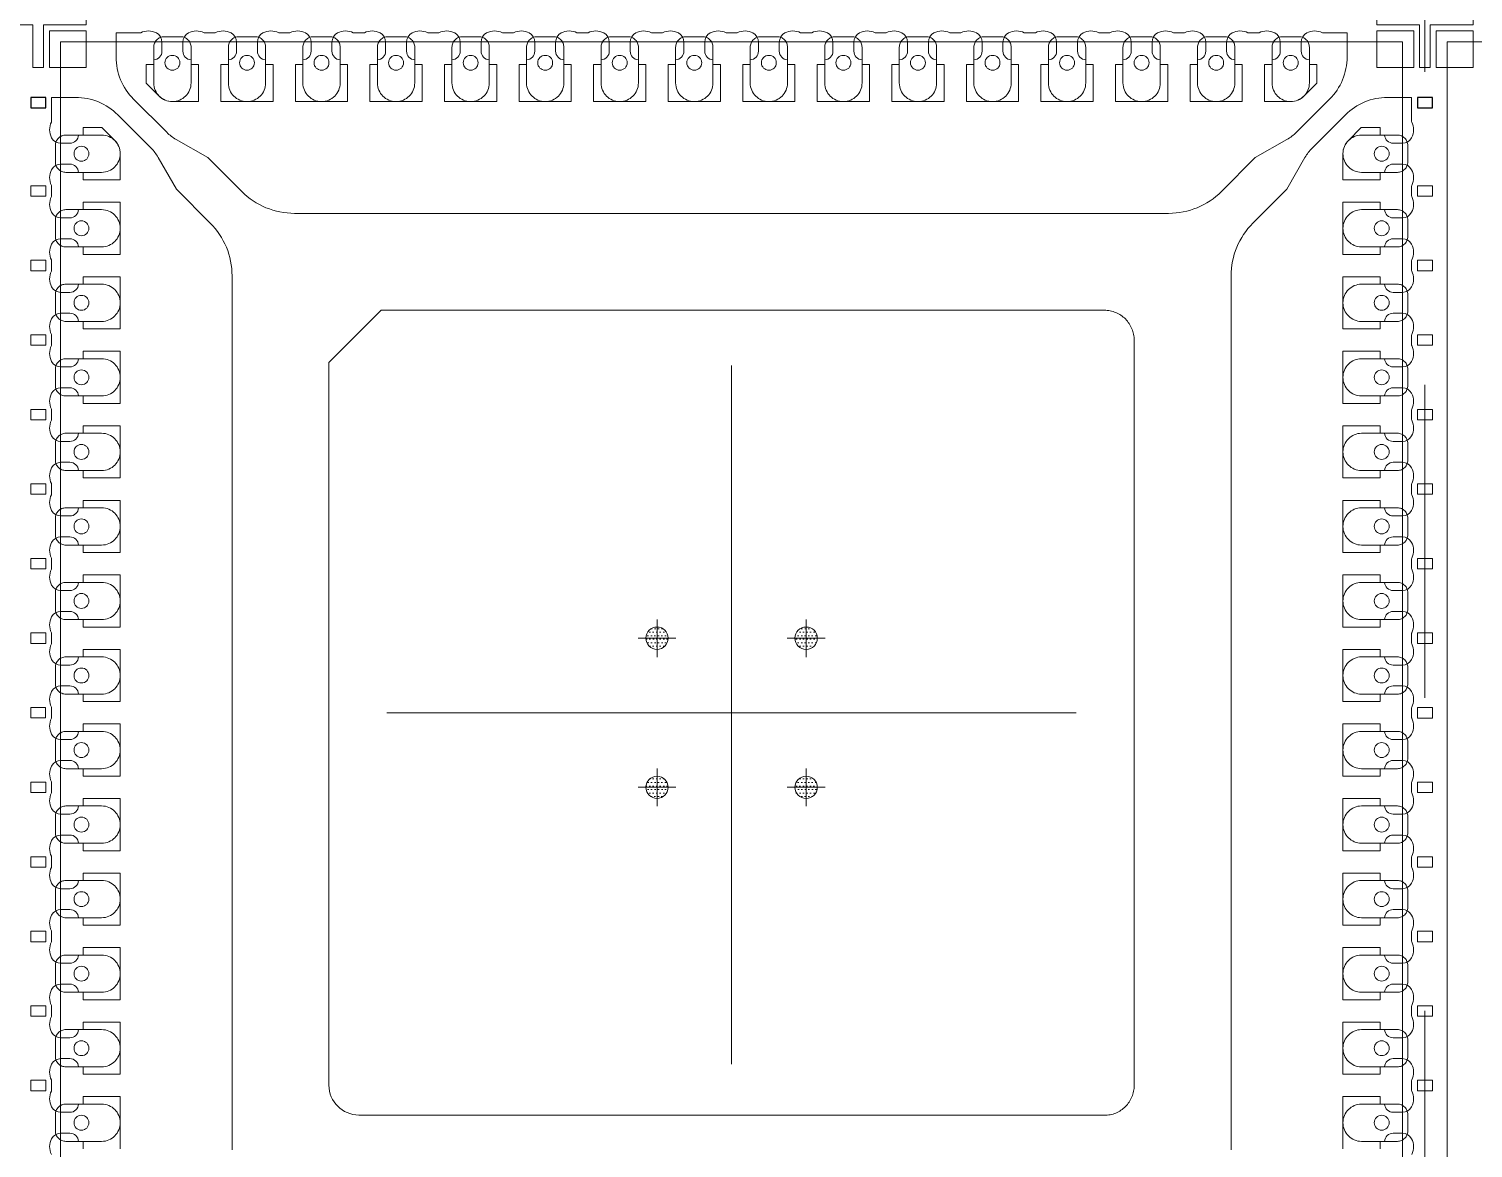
# Model space of a CAD drawing. Extents: x 0.5 to 10.25, y 0.33 to 6.92.
# Drawn here: x 2.1037 to 2.588, y 3.4035 to 3.7789 of the extents above; entities that cross this region are included whole.
import ezdxf

# ---------------------------------------------------------------- set-up
doc = ezdxf.new("R2010")
doc.units = 0
doc.header["$LTSCALE"] = 0.006
doc.header["$MEASUREMENT"] = 0
doc.linetypes.add('CENTER', pattern=[2, 1.25, -0.25, 0.25, -0.25])
doc.linetypes.add('HIDDEN', pattern=[0.375, 0.25, -0.125])
doc.layers.get('0').update_dxf_attribs({"linetype": 'CONTINUOUS'})
for name, color, linetype in [('1D', 7, 'CONTINUOUS'), ('2D', 7, 'CONTINUOUS'), ('3', 7, 'CONTINUOUS'), ('3D', 7, 'CONTINUOUS')]:
    doc.layers.add(name, color=color, linetype=linetype)

msp = doc.modelspace()

# ---------------------------------------------------------------- hatches: boundary and pattern name
at = {"layer": '2D', "lineweight": 13}
h = msp.add_hatch(dxfattribs=at)
h.set_pattern_fill('DOTS', color=0, scale=0.01875, style=0)
h.set_pattern_definition([(360, (1.911097, 2.9929366), (0.0005859375, 0.001171875), [0, -0.001171875])])
edge = h.paths.add_edge_path()
edge.add_arc((2.364312, 3.574545), 0.00375, 0, 360)
edge = h.paths.add_edge_path()
edge.add_arc((2.314312, 3.574545), 0.00375, 0, 360)
edge = h.paths.add_edge_path()
edge.add_arc((2.314312, 3.524545), 0.00375, 0, 360)
edge = h.paths.add_edge_path()
edge.add_arc((2.364312, 3.524545), 0.00375, 0, 360)

# ---------------------------------------------------------------- linework, layer by layer
at = {"color": 0, "lineweight": 13}
for points in [[(2.110562, 3.778295), (2.122937, 3.778295), (2.122937, 3.76592), (2.110562, 3.76592)], [(2.568062, 3.778295), (2.555687, 3.778295), (2.555687, 3.76592), (2.568062, 3.76592)], [(2.575562, 3.778295), (2.587937, 3.778295), (2.587937, 3.76592), (2.575562, 3.76592)]]:
    msp.add_lwpolyline(points, close=True, dxfattribs=at)
msp.add_lwpolyline([(2.525545, 3.741807), (2.514915, 3.735732), (2.50355, 3.724367, -0.1989124), (2.485872, 3.717045), (2.192751, 3.717045, -0.1989124), (2.175074, 3.724367), (2.163709, 3.735732), (2.153079, 3.741807, -0.0666615), (2.149914, 3.744224), (2.138772, 3.755365, -0.1989123), (2.132914, 3.769508), (2.132914, 3.777545), (2.140739, 3.777545, 0.113095), (2.141174, 3.777645, -0.239407), (2.146457, 3.777542, -0.2771149), (2.148312, 3.774453), (2.148312, 3.771427, -0.3991371), (2.145562, 3.768531), (2.145562, 3.767027), (2.143062, 3.767027), (2.143062, 3.760706), (2.147392, 3.756376, 0.2015828), (2.151789, 3.754545), (2.160562, 3.754545), (2.160562, 3.767027), (2.158062, 3.767027), (2.158062, 3.768531, -0.3991371), (2.155312, 3.771427), (2.155312, 3.774453, -0.2771149), (2.157166, 3.777542, -0.2394069), (2.162449, 3.777645, 0.113095), (2.162885, 3.777545), (2.165739, 3.777545, 0.113095), (2.166174, 3.777645, -0.2394069), (2.171457, 3.777542, -0.2771149), (2.173312, 3.774453), (2.173312, 3.771427, -0.3991371), (2.170562, 3.768531), (2.170562, 3.767027), (2.168062, 3.767027), (2.168062, 3.754545), (2.185562, 3.754545), (2.185562, 3.767027), (2.183062, 3.767027), (2.183062, 3.768531, -0.3991371), (2.180312, 3.771427), (2.180312, 3.774453, -0.2771149), (2.182166, 3.777542, -0.2394069), (2.187449, 3.777645, 0.113095), (2.187885, 3.777545), (2.190739, 3.777545, 0.113095), (2.191174, 3.777645, -0.2394069), (2.196457, 3.777542, -0.2771149), (2.198312, 3.774453), (2.198312, 3.771427, -0.3991371), (2.195562, 3.768531), (2.195562, 3.767027), (2.193062, 3.767027), (2.193062, 3.754545), (2.210562, 3.754545), (2.210562, 3.767027), (2.208062, 3.767027), (2.208062, 3.768531, -0.3991371), (2.205312, 3.771427), (2.205312, 3.774453, -0.2771149), (2.207166, 3.777542, -0.2394069), (2.212449, 3.777645, 0.113095), (2.212885, 3.777545), (2.215739, 3.777545, 0.113095), (2.216174, 3.777645, -0.2394069), (2.221457, 3.777542, -0.2771149), (2.223312, 3.774453), (2.223312, 3.771427, -0.3991371), (2.220562, 3.768531), (2.220562, 3.767027), (2.218062, 3.767027), (2.218062, 3.754545), (2.235562, 3.754545), (2.235562, 3.767027), (2.233062, 3.767027), (2.233062, 3.768531, -0.3991371), (2.230312, 3.771427), (2.230312, 3.774453, -0.2771149), (2.232166, 3.777542, -0.2394069), (2.237449, 3.777645, 0.113095), (2.237885, 3.777545), (2.240739, 3.777545, 0.113095), (2.241174, 3.777645, -0.2394069), (2.246457, 3.777542, -0.2771149), (2.248312, 3.774453), (2.248312, 3.771427, -0.3991371), (2.245562, 3.768531), (2.245562, 3.767027), (2.243062, 3.767027), (2.243062, 3.754545), (2.260562, 3.754545), (2.260562, 3.767027), (2.258062, 3.767027), (2.258062, 3.768531, -0.3991371), (2.255312, 3.771427), (2.255312, 3.774453, -0.2771149), (2.257166, 3.777542, -0.2394069), (2.262449, 3.777645, 0.113095), (2.262885, 3.777545), (2.265739, 3.777545, 0.113095), (2.266174, 3.777645, -0.2394069), (2.271457, 3.777542, -0.2771149), (2.273312, 3.774453), (2.273312, 3.771427, -0.3991371), (2.270562, 3.768531), (2.270562, 3.767027), (2.268062, 3.767027), (2.268062, 3.754545), (2.285562, 3.754545), (2.285562, 3.767027), (2.283062, 3.767027), (2.283062, 3.768531, -0.3991371), (2.280312, 3.771427), (2.280312, 3.774453, -0.2771149), (2.282166, 3.777542, -0.2394069), (2.287449, 3.777645, 0.113095), (2.287885, 3.777545), (2.290739, 3.777545, 0.113095), (2.291174, 3.777645, -0.2394069), (2.296457, 3.777542, -0.2771149), (2.298312, 3.774453), (2.298312, 3.771427, -0.3991371), (2.295562, 3.768531), (2.295562, 3.767027), (2.293062, 3.767027), (2.293062, 3.754545), (2.310562, 3.754545), (2.310562, 3.767027), (2.308062, 3.767027), (2.308062, 3.768531, -0.3991371), (2.305312, 3.771427), (2.305312, 3.774453, -0.2771149), (2.307166, 3.777542, -0.2394069), (2.312449, 3.777645, 0.113095), (2.312885, 3.777545), (2.315739, 3.777545, 0.113095), (2.316174, 3.777645, -0.2394069), (2.321457, 3.777542, -0.2771149), (2.323312, 3.774453), (2.323312, 3.771427, -0.3991371), (2.320562, 3.768531), (2.320562, 3.767027), (2.318062, 3.767027), (2.318062, 3.754545), (2.335562, 3.754545), (2.335562, 3.767027), (2.333062, 3.767027), (2.333062, 3.768531, -0.3991371), (2.330312, 3.771427), (2.330312, 3.774453, -0.2771149), (2.332166, 3.777542, -0.2394069), (2.337449, 3.777645, 0.113095), (2.337885, 3.777545), (2.340739, 3.777545, 0.113095), (2.341174, 3.777645, -0.2394069), (2.346457, 3.777542, -0.2771149), (2.348312, 3.774453), (2.348312, 3.771427, -0.3991371), (2.345562, 3.768531), (2.345562, 3.767027), (2.343062, 3.767027), (2.343062, 3.754545), (2.360562, 3.754545), (2.360562, 3.767027), (2.358062, 3.767027), (2.358062, 3.768531, -0.3991371), (2.355312, 3.771427), (2.355312, 3.774453, -0.2771149), (2.357166, 3.777542, -0.2394069), (2.362449, 3.777645, 0.113095), (2.362885, 3.777545), (2.365739, 3.777545, 0.113095), (2.366174, 3.777645, -0.2394069), (2.371457, 3.777542, -0.2771149), (2.373312, 3.774453), (2.373312, 3.771427, -0.3991371), (2.370562, 3.768531), (2.370562, 3.767027), (2.368062, 3.767027), (2.368062, 3.754545), (2.385562, 3.754545), (2.385562, 3.767027), (2.383062, 3.767027), (2.383062, 3.768531, -0.3991371), (2.380312, 3.771427), (2.380312, 3.774453, -0.2771149), (2.382166, 3.777542, -0.2394069), (2.387449, 3.777645, 0.113095), (2.387885, 3.777545), (2.390739, 3.777545, 0.113095), (2.391174, 3.777645, -0.2394069), (2.396457, 3.777542, -0.2771149), (2.398312, 3.774453), (2.398312, 3.771427, -0.3991371), (2.395562, 3.768531), (2.395562, 3.767027), (2.393062, 3.767027), (2.393062, 3.754545), (2.410562, 3.754545), (2.410562, 3.767027), (2.408062, 3.767027), (2.408062, 3.768531, -0.3991371), (2.405312, 3.771427), (2.405312, 3.774453, -0.2771149), (2.407166, 3.777542, -0.2394069), (2.412449, 3.777645, 0.113095), (2.412885, 3.777545), (2.415739, 3.777545, 0.113095), (2.416174, 3.777645, -0.2394069), (2.421457, 3.777542, -0.2771149), (2.423312, 3.774453), (2.423312, 3.771427, -0.3991371), (2.420562, 3.768531), (2.420562, 3.767027), (2.418062, 3.767027), (2.418062, 3.754545), (2.435562, 3.754545), (2.435562, 3.767027), (2.433062, 3.767027), (2.433062, 3.768531, -0.3991371), (2.430312, 3.771427), (2.430312, 3.774453, -0.2771149), (2.432166, 3.777542, -0.2394069), (2.437449, 3.777645, 0.113095), (2.437885, 3.777545), (2.440739, 3.777545, 0.113095), (2.441174, 3.777645, -0.2394069), (2.446457, 3.777542, -0.2771149), (2.448312, 3.774453), (2.448312, 3.771427, -0.3991371), (2.445562, 3.768531), (2.445562, 3.767027), (2.443062, 3.767027), (2.443062, 3.754545), (2.460562, 3.754545), (2.460562, 3.767027), (2.458062, 3.767027), (2.458062, 3.768531, -0.3991371), (2.455312, 3.771427), (2.455312, 3.774453, -0.2771149), (2.457166, 3.777542, -0.2394069), (2.462449, 3.777645, 0.113095), (2.462885, 3.777545), (2.465739, 3.777545, 0.113095), (2.466174, 3.777645, -0.2394069), (2.471457, 3.777542, -0.2771149), (2.473312, 3.774453), (2.473312, 3.771427, -0.3991371), (2.470562, 3.768531), (2.470562, 3.767027), (2.468062, 3.767027), (2.468062, 3.754545), (2.485562, 3.754545), (2.485562, 3.767027), (2.483062, 3.767027), (2.483062, 3.768531, -0.3991371), (2.480312, 3.771427), (2.480312, 3.774453, -0.2771149), (2.482166, 3.777542, -0.2394069), (2.487449, 3.777645, 0.113095), (2.487885, 3.777545), (2.490739, 3.777545, 0.113095), (2.491174, 3.777645, -0.2394069), (2.496457, 3.777542, -0.2771149), (2.498312, 3.774453), (2.498312, 3.771427, -0.3991371), (2.495562, 3.768531), (2.495562, 3.767027), (2.493062, 3.767027), (2.493062, 3.754545), (2.510562, 3.754545), (2.510562, 3.767027), (2.508062, 3.767027), (2.508062, 3.768531, -0.3991371), (2.505312, 3.771427), (2.505312, 3.774453, -0.2771149), (2.507166, 3.777542, -0.2394069), (2.512449, 3.777645, 0.113095), (2.512885, 3.777545), (2.515739, 3.777545, 0.113095), (2.516174, 3.777645, -0.2394069), (2.521457, 3.777542, -0.2771149), (2.523312, 3.774453), (2.523312, 3.771427, -0.3991371), (2.520562, 3.768531), (2.520562, 3.767027), (2.518062, 3.767027), (2.518062, 3.754545), (2.526834, 3.754545, 0.2015828), (2.531231, 3.756376), (2.535562, 3.760706), (2.535562, 3.767027), (2.533062, 3.767027), (2.533062, 3.768531, -0.3991371), (2.530312, 3.771427), (2.530312, 3.774453, -0.2771149), (2.532166, 3.777542, -0.239407), (2.537449, 3.777645, 0.113095), (2.537885, 3.777545), (2.545709, 3.777545), (2.545709, 3.769508, -0.1989123), (2.539851, 3.755365), (2.528709, 3.744224, -0.0666615)], format="xyb", close=True, dxfattribs=at)
for points in [[(2.134312, 3.403295), (2.134312, 3.420795), (2.12183, 3.420795), (2.12183, 3.418295), (2.120326, 3.418295, -0.3991371), (2.11743, 3.415545), (2.114404, 3.415545, -0.2771149), (2.111315, 3.417399, -0.2394069), (2.111212, 3.422682, 0.113095), (2.111312, 3.423118), (2.111312, 3.425972, 0.113095), (2.111212, 3.426407, -0.2394069), (2.111315, 3.43169, -0.2771149), (2.114404, 3.433545), (2.11743, 3.433545, -0.3991371), (2.120326, 3.430795), (2.12183, 3.430795), (2.12183, 3.428295), (2.134312, 3.428295), (2.134312, 3.445795), (2.12183, 3.445795), (2.12183, 3.443295), (2.120326, 3.443295, -0.3991371), (2.11743, 3.440545), (2.114404, 3.440545, -0.2771149), (2.111315, 3.442399, -0.2394069), (2.111212, 3.447682, 0.113095), (2.111312, 3.448118), (2.111312, 3.450972, 0.113095), (2.111212, 3.451407, -0.2394069), (2.111315, 3.45669, -0.2771149), (2.114404, 3.458545), (2.11743, 3.458545, -0.3991371), (2.120326, 3.455795), (2.12183, 3.455795), (2.12183, 3.453295), (2.134312, 3.453295), (2.134312, 3.470795), (2.12183, 3.470795), (2.12183, 3.468295), (2.120326, 3.468295, -0.3991371), (2.11743, 3.465545), (2.114404, 3.465545, -0.2771149), (2.111315, 3.467399, -0.2394069), (2.111212, 3.472682, 0.113095), (2.111312, 3.473118), (2.111312, 3.475972, 0.113095), (2.111212, 3.476407, -0.2394069), (2.111315, 3.48169, -0.2771149), (2.114404, 3.483545), (2.11743, 3.483545, -0.3991371), (2.120326, 3.480795), (2.12183, 3.480795), (2.12183, 3.478295), (2.134312, 3.478295), (2.134312, 3.495795), (2.12183, 3.495795), (2.12183, 3.493295), (2.120326, 3.493295, -0.3991371), (2.11743, 3.490545), (2.114404, 3.490545, -0.2771149), (2.111315, 3.492399, -0.2394069), (2.111212, 3.497682, 0.113095), (2.111312, 3.498118), (2.111312, 3.500972, 0.113095), (2.111212, 3.501407, -0.2394069), (2.111315, 3.50669, -0.2771149), (2.114404, 3.508545), (2.11743, 3.508545, -0.3991371), (2.120326, 3.505795), (2.12183, 3.505795), (2.12183, 3.503295), (2.134312, 3.503295), (2.134312, 3.520795), (2.12183, 3.520795), (2.12183, 3.518295), (2.120326, 3.518295, -0.3991371), (2.11743, 3.515545), (2.114404, 3.515545, -0.2771149), (2.111315, 3.517399, -0.2394069), (2.111212, 3.522682, 0.113095), (2.111312, 3.523118), (2.111312, 3.525972, 0.113095), (2.111212, 3.526407, -0.2394069), (2.111315, 3.53169, -0.2771149), (2.114404, 3.533545), (2.11743, 3.533545, -0.3991371), (2.120326, 3.530795), (2.12183, 3.530795), (2.12183, 3.528295), (2.134312, 3.528295), (2.134312, 3.545795), (2.12183, 3.545795), (2.12183, 3.543295), (2.120326, 3.543295, -0.3991371), (2.11743, 3.540545), (2.114404, 3.540545, -0.2771149), (2.111315, 3.542399, -0.2394069), (2.111212, 3.547682, 0.113095), (2.111312, 3.548118), (2.111312, 3.550972, 0.113095), (2.111212, 3.551407, -0.2394069), (2.111315, 3.55669, -0.2771149), (2.114404, 3.558545), (2.11743, 3.558545, -0.3991371), (2.120326, 3.555795), (2.12183, 3.555795), (2.12183, 3.553295), (2.134312, 3.553295), (2.134312, 3.570795), (2.12183, 3.570795), (2.12183, 3.568295), (2.120326, 3.568295, -0.3991371), (2.11743, 3.565545), (2.114404, 3.565545, -0.2771149), (2.111315, 3.567399, -0.2394069), (2.111212, 3.572682, 0.113095), (2.111312, 3.573118), (2.111312, 3.575972, 0.113095), (2.111212, 3.576407, -0.2394069), (2.111315, 3.58169, -0.2771149), (2.114404, 3.583545), (2.11743, 3.583545, -0.3991371), (2.120326, 3.580795), (2.12183, 3.580795), (2.12183, 3.578295), (2.134312, 3.578295), (2.134312, 3.595795), (2.12183, 3.595795), (2.12183, 3.593295), (2.120326, 3.593295, -0.3991371), (2.11743, 3.590545), (2.114404, 3.590545, -0.2771149), (2.111315, 3.592399, -0.2394069), (2.111212, 3.597682, 0.113095), (2.111312, 3.598118), (2.111312, 3.600972, 0.113095), (2.111212, 3.601407, -0.2394069), (2.111315, 3.60669, -0.2771149), (2.114404, 3.608545), (2.11743, 3.608545, -0.3991371), (2.120326, 3.605795), (2.12183, 3.605795), (2.12183, 3.603295), (2.134312, 3.603295), (2.134312, 3.620795), (2.12183, 3.620795), (2.12183, 3.618295), (2.120326, 3.618295, -0.3991371), (2.11743, 3.615545), (2.114404, 3.615545, -0.2771149), (2.111315, 3.617399, -0.2394069), (2.111212, 3.622682, 0.113095), (2.111312, 3.623118), (2.111312, 3.625972, 0.113095), (2.111212, 3.626407, -0.2394069), (2.111315, 3.63169, -0.2771149), (2.114404, 3.633545), (2.11743, 3.633545, -0.3991371), (2.120326, 3.630795), (2.12183, 3.630795), (2.12183, 3.628295), (2.134312, 3.628295), (2.134312, 3.645795), (2.12183, 3.645795), (2.12183, 3.643295), (2.120326, 3.643295, -0.3991371), (2.11743, 3.640545), (2.114404, 3.640545, -0.2771149), (2.111315, 3.642399, -0.2394069), (2.111212, 3.647682, 0.113095), (2.111312, 3.648118), (2.111312, 3.650972, 0.113095), (2.111212, 3.651407, -0.2394069), (2.111315, 3.65669, -0.2771149), (2.114404, 3.658545), (2.11743, 3.658545, -0.3991371), (2.120326, 3.655795), (2.12183, 3.655795), (2.12183, 3.653295), (2.134312, 3.653295), (2.134312, 3.670795), (2.12183, 3.670795), (2.12183, 3.668295), (2.120326, 3.668295, -0.3991371), (2.11743, 3.665545), (2.114404, 3.665545, -0.2771149), (2.111315, 3.667399, -0.2394069), (2.111212, 3.672682, 0.113095), (2.111312, 3.673118), (2.111312, 3.675972, 0.113095), (2.111212, 3.676407, -0.2394069), (2.111315, 3.68169, -0.2771149), (2.114404, 3.683545), (2.11743, 3.683545, -0.3991371), (2.120326, 3.680795), (2.12183, 3.680795), (2.12183, 3.678295), (2.134312, 3.678295), (2.134312, 3.695795), (2.12183, 3.695795), (2.12183, 3.693295), (2.120326, 3.693295, -0.3991371), (2.11743, 3.690545), (2.114404, 3.690545, -0.2771149), (2.111315, 3.692399, -0.2394069), (2.111212, 3.697682, 0.113095), (2.111312, 3.698118), (2.111312, 3.700972, 0.113095), (2.111212, 3.701407, -0.2394069), (2.111315, 3.70669, -0.2771149), (2.114404, 3.708545), (2.11743, 3.708545, -0.3991371), (2.120326, 3.705795), (2.12183, 3.705795), (2.12183, 3.703295), (2.134312, 3.703295), (2.134312, 3.720795), (2.12183, 3.720795), (2.12183, 3.718295), (2.120326, 3.718295, -0.3991371), (2.11743, 3.715545), (2.114404, 3.715545, -0.2771149), (2.111315, 3.717399, -0.2394069), (2.111212, 3.722682, 0.113095), (2.111312, 3.723118), (2.111312, 3.725972, 0.113095), (2.111212, 3.726407, -0.2394069), (2.111315, 3.73169, -0.2771149), (2.114404, 3.733545), (2.11743, 3.733545, -0.3991371), (2.120326, 3.730795), (2.12183, 3.730795), (2.12183, 3.728295), (2.134312, 3.728295), (2.134312, 3.737067, 0.2015828), (2.132481, 3.741464), (2.128151, 3.745795), (2.12183, 3.745795), (2.12183, 3.743295), (2.120326, 3.743295, -0.3991371), (2.11743, 3.740545), (2.114404, 3.740545, -0.2771149), (2.111315, 3.742399, -0.239407), (2.111212, 3.747682, 0.113095), (2.111312, 3.748118), (2.111312, 3.755942), (2.119349, 3.755942, -0.1989123), (2.133491, 3.750084), (2.144633, 3.738943, -0.0666615), (2.14705, 3.735778), (2.153125, 3.725148), (2.164489, 3.713783, -0.1989124), (2.171812, 3.696105), (2.171812, 3.402985, -0.1989124)], [(2.506812, 3.402985), (2.506812, 3.696105, -0.1989124), (2.514134, 3.713783), (2.525499, 3.725148), (2.531573, 3.735778, -0.0666615), (2.53399, 3.738943), (2.545132, 3.750084, -0.1989123), (2.559274, 3.755942), (2.567312, 3.755942), (2.567312, 3.748118, 0.113095), (2.567411, 3.747682, -0.239407), (2.567308, 3.742399, -0.2771149), (2.564219, 3.740545), (2.561194, 3.740545, -0.3991371), (2.558298, 3.743295), (2.556794, 3.743295), (2.556794, 3.745795), (2.550473, 3.745795), (2.546142, 3.741464, 0.2015828), (2.544312, 3.737067), (2.544312, 3.728295), (2.556794, 3.728295), (2.556794, 3.730795), (2.558298, 3.730795, -0.3991371), (2.561194, 3.733545), (2.564219, 3.733545, -0.2771149), (2.567308, 3.73169, -0.2394069), (2.567411, 3.726407, 0.113095), (2.567312, 3.725972), (2.567312, 3.723118, 0.113095), (2.567411, 3.722682, -0.2394069), (2.567308, 3.717399, -0.2771149), (2.564219, 3.715545), (2.561194, 3.715545, -0.3991371), (2.558298, 3.718295), (2.556794, 3.718295), (2.556794, 3.720795), (2.544312, 3.720795), (2.544312, 3.703295), (2.556794, 3.703295), (2.556794, 3.705795), (2.558298, 3.705795, -0.3991371), (2.561194, 3.708545), (2.564219, 3.708545, -0.2771149), (2.567308, 3.70669, -0.2394069), (2.567411, 3.701407, 0.113095), (2.567312, 3.700972), (2.567312, 3.698118, 0.113095), (2.567411, 3.697682, -0.2394069), (2.567308, 3.692399, -0.2771149), (2.564219, 3.690545), (2.561194, 3.690545, -0.3991371), (2.558298, 3.693295), (2.556794, 3.693295), (2.556794, 3.695795), (2.544312, 3.695795), (2.544312, 3.678295), (2.556794, 3.678295), (2.556794, 3.680795), (2.558298, 3.680795, -0.3991371), (2.561194, 3.683545), (2.564219, 3.683545, -0.2771149), (2.567308, 3.68169, -0.2394069), (2.567411, 3.676407, 0.113095), (2.567312, 3.675972), (2.567312, 3.673118, 0.113095), (2.567411, 3.672682, -0.2394069), (2.567308, 3.667399, -0.2771149), (2.564219, 3.665545), (2.561194, 3.665545, -0.3991371), (2.558298, 3.668295), (2.556794, 3.668295), (2.556794, 3.670795), (2.544312, 3.670795), (2.544312, 3.653295), (2.556794, 3.653295), (2.556794, 3.655795), (2.558298, 3.655795, -0.3991371), (2.561194, 3.658545), (2.564219, 3.658545, -0.2771149), (2.567308, 3.65669, -0.2394069), (2.567411, 3.651407, 0.113095), (2.567312, 3.650972), (2.567312, 3.648118, 0.113095), (2.567411, 3.647682, -0.2394069), (2.567308, 3.642399, -0.2771149), (2.564219, 3.640545), (2.561194, 3.640545, -0.3991371), (2.558298, 3.643295), (2.556794, 3.643295), (2.556794, 3.645795), (2.544312, 3.645795), (2.544312, 3.628295), (2.556794, 3.628295), (2.556794, 3.630795), (2.558298, 3.630795, -0.3991371), (2.561194, 3.633545), (2.564219, 3.633545, -0.2771149), (2.567308, 3.63169, -0.2394069), (2.567411, 3.626407, 0.113095), (2.567312, 3.625972), (2.567312, 3.623118, 0.113095), (2.567411, 3.622682, -0.2394069), (2.567308, 3.617399, -0.2771149), (2.564219, 3.615545), (2.561194, 3.615545, -0.3991371), (2.558298, 3.618295), (2.556794, 3.618295), (2.556794, 3.620795), (2.544312, 3.620795), (2.544312, 3.603295), (2.556794, 3.603295), (2.556794, 3.605795), (2.558298, 3.605795, -0.3991371), (2.561194, 3.608545), (2.564219, 3.608545, -0.2771149), (2.567308, 3.60669, -0.2394069), (2.567411, 3.601407, 0.113095), (2.567312, 3.600972), (2.567312, 3.598118, 0.113095), (2.567411, 3.597682, -0.2394069), (2.567308, 3.592399, -0.2771149), (2.564219, 3.590545), (2.561194, 3.590545, -0.3991371), (2.558298, 3.593295), (2.556794, 3.593295), (2.556794, 3.595795), (2.544312, 3.595795), (2.544312, 3.578295), (2.556794, 3.578295), (2.556794, 3.580795), (2.558298, 3.580795, -0.3991371), (2.561194, 3.583545), (2.564219, 3.583545, -0.2771149), (2.567308, 3.58169, -0.2394069), (2.567411, 3.576407, 0.113095), (2.567312, 3.575972), (2.567312, 3.573118, 0.113095), (2.567411, 3.572682, -0.2394069), (2.567308, 3.567399, -0.2771149), (2.564219, 3.565545), (2.561194, 3.565545, -0.3991371), (2.558298, 3.568295), (2.556794, 3.568295), (2.556794, 3.570795), (2.544312, 3.570795), (2.544312, 3.553295), (2.556794, 3.553295), (2.556794, 3.555795), (2.558298, 3.555795, -0.3991371), (2.561194, 3.558545), (2.564219, 3.558545, -0.2771149), (2.567308, 3.55669, -0.2394069), (2.567411, 3.551407, 0.113095), (2.567312, 3.550972), (2.567312, 3.548118, 0.113095), (2.567411, 3.547682, -0.2394069), (2.567308, 3.542399, -0.2771149), (2.564219, 3.540545), (2.561194, 3.540545, -0.3991371), (2.558298, 3.543295), (2.556794, 3.543295), (2.556794, 3.545795), (2.544312, 3.545795), (2.544312, 3.528295), (2.556794, 3.528295), (2.556794, 3.530795), (2.558298, 3.530795, -0.3991371), (2.561194, 3.533545), (2.564219, 3.533545, -0.2771149), (2.567308, 3.53169, -0.2394069), (2.567411, 3.526407, 0.113095), (2.567312, 3.525972), (2.567312, 3.523118, 0.113095), (2.567411, 3.522682, -0.2394069), (2.567308, 3.517399, -0.2771149), (2.564219, 3.515545), (2.561194, 3.515545, -0.3991371), (2.558298, 3.518295), (2.556794, 3.518295), (2.556794, 3.520795), (2.544312, 3.520795), (2.544312, 3.503295), (2.556794, 3.503295), (2.556794, 3.505795), (2.558298, 3.505795, -0.3991371), (2.561194, 3.508545), (2.564219, 3.508545, -0.2771149), (2.567308, 3.50669, -0.2394069), (2.567411, 3.501407, 0.113095), (2.567312, 3.500972), (2.567312, 3.498118, 0.113095), (2.567411, 3.497682, -0.2394069), (2.567308, 3.492399, -0.2771149), (2.564219, 3.490545), (2.561194, 3.490545, -0.3991371), (2.558298, 3.493295), (2.556794, 3.493295), (2.556794, 3.495795), (2.544312, 3.495795), (2.544312, 3.478295), (2.556794, 3.478295), (2.556794, 3.480795), (2.558298, 3.480795, -0.3991371), (2.561194, 3.483545), (2.564219, 3.483545, -0.2771149), (2.567308, 3.48169, -0.2394069), (2.567411, 3.476407, 0.113095), (2.567312, 3.475972), (2.567312, 3.473118, 0.113095), (2.567411, 3.472682, -0.2394069), (2.567308, 3.467399, -0.2771149), (2.564219, 3.465545), (2.561194, 3.465545, -0.3991371), (2.558298, 3.468295), (2.556794, 3.468295), (2.556794, 3.470795), (2.544312, 3.470795), (2.544312, 3.453295), (2.556794, 3.453295), (2.556794, 3.455795), (2.558298, 3.455795, -0.3991371), (2.561194, 3.458545), (2.564219, 3.458545, -0.2771149), (2.567308, 3.45669, -0.2394069), (2.567411, 3.451407, 0.113095), (2.567312, 3.450972), (2.567312, 3.448118, 0.113095), (2.567411, 3.447682, -0.2394069), (2.567308, 3.442399, -0.2771149), (2.564219, 3.440545), (2.561194, 3.440545, -0.3991371), (2.558298, 3.443295), (2.556794, 3.443295), (2.556794, 3.445795), (2.544312, 3.445795), (2.544312, 3.428295), (2.556794, 3.428295), (2.556794, 3.430795), (2.558298, 3.430795, -0.3991371), (2.561194, 3.433545), (2.564219, 3.433545, -0.2771149), (2.567308, 3.43169, -0.2394069), (2.567411, 3.426407, 0.113095), (2.567312, 3.425972), (2.567312, 3.423118, 0.113095), (2.567411, 3.422682, -0.2394069), (2.567308, 3.417399, -0.2771149), (2.564219, 3.415545), (2.561194, 3.415545, -0.3991371), (2.558298, 3.418295), (2.556794, 3.418295), (2.556794, 3.420795), (2.544312, 3.420795), (2.544312, 3.403295)], [(2.111212, 3.401407, -0.2394069), (2.111315, 3.40669, -0.2771149), (2.114404, 3.408545), (2.11743, 3.408545, -0.3991371), (2.120326, 3.405795), (2.12183, 3.405795), (2.12183, 3.403295)], [(2.556794, 3.403295), (2.556794, 3.405795), (2.558298, 3.405795, -0.3991371), (2.561194, 3.408545), (2.564219, 3.408545, -0.2771149), (2.567308, 3.40669, -0.2394069), (2.567411, 3.401407, 0.113095)]]:
    msp.add_lwpolyline(points, format="xyb", dxfattribs=at)
for centre in [(2.151812, 3.767545), (2.176812, 3.767545), (2.201812, 3.767545), (2.226812, 3.767545), (2.251812, 3.767545), (2.276812, 3.767545), (2.301812, 3.767545), (2.326812, 3.767545), (2.351812, 3.767545), (2.376812, 3.767545), (2.401812, 3.767545), (2.426812, 3.767545), (2.451812, 3.767545), (2.476812, 3.767545), (2.501812, 3.767545), (2.526812, 3.767545), (2.121312, 3.737045), (2.557312, 3.737045), (2.121312, 3.712045), (2.557312, 3.712045), (2.121312, 3.687045), (2.557312, 3.687045), (2.121312, 3.662045), (2.557312, 3.662045), (2.121312, 3.637045), (2.557312, 3.637045), (2.121312, 3.612045), (2.557312, 3.612045), (2.121312, 3.587045), (2.557312, 3.587045), (2.121312, 3.562045), (2.557312, 3.562045), (2.121312, 3.537045), (2.557312, 3.537045), (2.121312, 3.512045), (2.557312, 3.512045), (2.121312, 3.487045), (2.557312, 3.487045), (2.121312, 3.462045), (2.557312, 3.462045), (2.121312, 3.437045), (2.557312, 3.437045), (2.121312, 3.412045), (2.557312, 3.412045)]:
    msp.add_circle(centre, 0.0025, dxfattribs=at)
at = {"layer": '1D', "linetype": 'CENTER', "lineweight": 13, "ltscale": 70}
msp.add_line((2.571812, 2.924545), (2.571812, 6.424545), dxfattribs=at)
msp.add_lwpolyline([(3.029312, 3.324545), (2.579312, 3.324545), (2.579312, 3.774545), (3.029312, 3.774545)], close=True, dxfattribs=at)
at = {"layer": '1D'}
for points in [[(2.109312, 3.755942), (2.104312, 3.755942), (2.104312, 3.752442), (2.109312, 3.752442)], [(2.574312, 3.755942), (2.569312, 3.755942), (2.569312, 3.752442), (2.574312, 3.752442)]]:
    msp.add_lwpolyline(points, close=True, dxfattribs=at)
at = {"layer": '1D', "color": 0, "lineweight": 13}
for points in [[(2.104312, 3.726317), (2.109312, 3.726317), (2.109312, 3.722817), (2.104312, 3.722817)], [(2.574312, 3.726317), (2.569312, 3.726317), (2.569312, 3.722817), (2.574312, 3.722817)], [(2.104312, 3.701317), (2.109312, 3.701317), (2.109312, 3.697817), (2.104312, 3.697817)], [(2.574312, 3.701317), (2.569312, 3.701317), (2.569312, 3.697817), (2.574312, 3.697817)], [(2.104312, 3.676317), (2.109312, 3.676317), (2.109312, 3.672817), (2.104312, 3.672817)], [(2.574312, 3.676317), (2.569312, 3.676317), (2.569312, 3.672817), (2.574312, 3.672817)], [(2.104312, 3.651317), (2.109312, 3.651317), (2.109312, 3.647817), (2.104312, 3.647817)], [(2.574312, 3.651317), (2.569312, 3.651317), (2.569312, 3.647817), (2.574312, 3.647817)], [(2.104312, 3.626317), (2.109312, 3.626317), (2.109312, 3.622817), (2.104312, 3.622817)], [(2.574312, 3.626317), (2.569312, 3.626317), (2.569312, 3.622817), (2.574312, 3.622817)], [(2.104312, 3.601317), (2.109312, 3.601317), (2.109312, 3.597817), (2.104312, 3.597817)], [(2.574312, 3.601317), (2.569312, 3.601317), (2.569312, 3.597817), (2.574312, 3.597817)], [(2.104312, 3.576317), (2.109312, 3.576317), (2.109312, 3.572817), (2.104312, 3.572817)], [(2.574312, 3.576317), (2.569312, 3.576317), (2.569312, 3.572817), (2.574312, 3.572817)], [(2.104302, 3.551305), (2.109302, 3.551308), (2.109305, 3.547808), (2.104305, 3.547805)], [(2.574321, 3.547785), (2.569321, 3.547782), (2.569319, 3.551282), (2.574319, 3.551285)], [(2.104312, 3.522773), (2.109312, 3.522773), (2.109312, 3.526273), (2.104312, 3.526273)], [(2.574312, 3.522773), (2.569312, 3.522773), (2.569312, 3.526273), (2.574312, 3.526273)], [(2.104312, 3.497773), (2.109312, 3.497773), (2.109312, 3.501273), (2.104312, 3.501273)], [(2.574312, 3.497773), (2.569312, 3.497773), (2.569312, 3.501273), (2.574312, 3.501273)], [(2.104312, 3.472773), (2.109312, 3.472773), (2.109312, 3.476273), (2.104312, 3.476273)], [(2.574312, 3.472773), (2.569312, 3.472773), (2.569312, 3.476273), (2.574312, 3.476273)], [(2.104312, 3.447773), (2.109312, 3.447773), (2.109312, 3.451273), (2.104312, 3.451273)], [(2.574312, 3.447773), (2.569312, 3.447773), (2.569312, 3.451273), (2.574312, 3.451273)], [(2.104312, 3.422773), (2.109312, 3.422773), (2.109312, 3.426273), (2.104312, 3.426273)], [(2.574312, 3.422773), (2.569312, 3.422773), (2.569312, 3.426273), (2.574312, 3.426273)]]:
    msp.add_lwpolyline(points, close=True, dxfattribs=at)
at = {"layer": '2D', "color": 0, "lineweight": 13}
for centre in [(2.314312, 3.574545), (2.364312, 3.574545), (2.314312, 3.524545), (2.364312, 3.524545)]:
    msp.add_circle(centre, 0.00375, dxfattribs=at)
at = {"layer": '3', "color": 0, "lineweight": 13}
msp.add_line((2.567312, 3.748001), (2.567312, 3.755942), dxfattribs=at)
at = {"layer": '3D', "color": 0, "linetype": 'CENTER', "lineweight": 13, "ltscale": 70}
for p, q in [((2.114312, 3.324545), (2.114312, 3.774545)), ((2.114312, 3.774545), (2.564312, 3.774545)), ((2.564312, 3.774545), (2.564312, 3.324545)), ((2.339312, 3.666044), (2.339312, 3.43168)), ((2.454884, 3.549545), (2.22374, 3.549545))]:
    msp.add_line(p, q, dxfattribs=at)
at = {"layer": '3D', "color": 0, "linetype": 'CENTER', "lineweight": 13, "ltscale": 15}
for p, q in [((2.314312, 3.580873), (2.314312, 3.568217)), ((2.364312, 3.580873), (2.364312, 3.568217)), ((2.307984, 3.574545), (2.32064, 3.574545)), ((2.37064, 3.574545), (2.357984, 3.574545)), ((2.314312, 3.518217), (2.314312, 3.530873)), ((2.364312, 3.518217), (2.364312, 3.530873)), ((2.307984, 3.524545), (2.32064, 3.524545)), ((2.37064, 3.524545), (2.357984, 3.524545))]:
    msp.add_line(p, q, dxfattribs=at)
at = {"layer": '3D', "color": 0, "linetype": 'HIDDEN', "lineweight": 13, "ltscale": 10}
for points in [[(2.105039, 3.79817), (2.105039, 3.783795), (2.090687, 3.783795), (2.090687, 3.780295), (2.105039, 3.780295), (2.105039, 3.76592), (2.106834, 3.76592), (2.108584, 3.76592), (2.108584, 3.780295), (2.122937, 3.780295), (2.122937, 3.783795), (2.108584, 3.783795), (2.108584, 3.79817)], [(2.570039, 3.79817), (2.570039, 3.783795), (2.555687, 3.783795), (2.555687, 3.780295), (2.570039, 3.780295), (2.570039, 3.76592), (2.571834, 3.76592), (2.573584, 3.76592), (2.573584, 3.780295), (2.587937, 3.780295), (2.587937, 3.783795), (2.573584, 3.783795), (2.573584, 3.79817)]]:
    msp.add_lwpolyline(points, dxfattribs=at)
at = {"layer": '3D', "color": 0, "linetype": 'HIDDEN', "lineweight": 13, "ltscale": 40}
for points in [[(2.145562, 3.760795), (2.145562, 3.772795, -0.4142134), (2.149062, 3.776295), (2.154562, 3.776295, -0.4142132), (2.158062, 3.772795), (2.158062, 3.760795, -0.9999997)], [(2.170562, 3.760795), (2.170562, 3.772795, -0.4142134), (2.174062, 3.776295), (2.179562, 3.776295, -0.4142132), (2.183062, 3.772795), (2.183062, 3.760795, -0.9999997)], [(2.195562, 3.760795), (2.195562, 3.772795, -0.4142134), (2.199062, 3.776295), (2.204562, 3.776295, -0.4142132), (2.208062, 3.772795), (2.208062, 3.760795, -0.9999997)], [(2.220562, 3.760795), (2.220562, 3.772795, -0.4142134), (2.224062, 3.776295), (2.229562, 3.776295, -0.4142132), (2.233062, 3.772795), (2.233062, 3.760795, -0.9999997)], [(2.245562, 3.760795), (2.245562, 3.772795, -0.4142134), (2.249062, 3.776295), (2.254562, 3.776295, -0.4142132), (2.258062, 3.772795), (2.258062, 3.760795, -0.9999997)], [(2.270562, 3.760795), (2.270562, 3.772795, -0.4142134), (2.274062, 3.776295), (2.279562, 3.776295, -0.4142132), (2.283062, 3.772795), (2.283062, 3.760795, -0.9999997)], [(2.295562, 3.760795), (2.295562, 3.772795, -0.4142134), (2.299062, 3.776295), (2.304562, 3.776295, -0.4142132), (2.308062, 3.772795), (2.308062, 3.760795, -0.9999997)], [(2.320562, 3.760795), (2.320562, 3.772795, -0.4142134), (2.324062, 3.776295), (2.329562, 3.776295, -0.4142132), (2.333062, 3.772795), (2.333062, 3.760795, -0.9999997)], [(2.358062, 3.760795), (2.358062, 3.772795, 0.4142134), (2.354562, 3.776295), (2.349062, 3.776295, 0.4142132), (2.345562, 3.772795), (2.345562, 3.760795, 0.9999997)], [(2.383062, 3.760795), (2.383062, 3.772795, 0.4142134), (2.379562, 3.776295), (2.374062, 3.776295, 0.4142132), (2.370562, 3.772795), (2.370562, 3.760795, 0.9999997)], [(2.408062, 3.760795), (2.408062, 3.772795, 0.4142134), (2.404562, 3.776295), (2.399062, 3.776295, 0.4142132), (2.395562, 3.772795), (2.395562, 3.760795, 0.9999997)], [(2.433062, 3.760795), (2.433062, 3.772795, 0.4142134), (2.429562, 3.776295), (2.424062, 3.776295, 0.4142132), (2.420562, 3.772795), (2.420562, 3.760795, 0.9999997)], [(2.458062, 3.760795), (2.458062, 3.772795, 0.4142134), (2.454562, 3.776295), (2.449062, 3.776295, 0.4142132), (2.445562, 3.772795), (2.445562, 3.760795, 0.9999997)], [(2.483062, 3.760795), (2.483062, 3.772795, 0.4142134), (2.479562, 3.776295), (2.474062, 3.776295, 0.4142132), (2.470562, 3.772795), (2.470562, 3.760795, 0.9999997)], [(2.508062, 3.760795), (2.508062, 3.772795, 0.4142134), (2.504562, 3.776295), (2.499062, 3.776295, 0.4142132), (2.495562, 3.772795), (2.495562, 3.760795, 0.9999997)], [(2.533062, 3.760795), (2.533062, 3.772795, 0.4142134), (2.529562, 3.776295), (2.524062, 3.776295, 0.4142132), (2.520562, 3.772795), (2.520562, 3.760795, 0.9999997)], [(2.128062, 3.743295), (2.116062, 3.743295, 0.4142134), (2.112562, 3.739795), (2.112562, 3.734295, 0.4142132), (2.116062, 3.730795), (2.128062, 3.730795, 0.9999997)], [(2.550562, 3.743295), (2.562562, 3.743295, -0.4142134), (2.566062, 3.739795), (2.566062, 3.734295, -0.4142132), (2.562562, 3.730795), (2.550562, 3.730795, -0.9999997)], [(2.128062, 3.718295), (2.116062, 3.718295, 0.4142134), (2.112562, 3.714795), (2.112562, 3.709295, 0.4142132), (2.116062, 3.705795), (2.128062, 3.705795, 0.9999997)], [(2.550562, 3.718295), (2.562562, 3.718295, -0.4142134), (2.566062, 3.714795), (2.566062, 3.709295, -0.4142132), (2.562562, 3.705795), (2.550562, 3.705795, -0.9999997)], [(2.128062, 3.693295), (2.116062, 3.693295, 0.4142134), (2.112562, 3.689795), (2.112562, 3.684295, 0.4142132), (2.116062, 3.680795), (2.128062, 3.680795, 0.9999997)], [(2.550562, 3.693295), (2.562562, 3.693295, -0.4142134), (2.566062, 3.689795), (2.566062, 3.684295, -0.4142132), (2.562562, 3.680795), (2.550562, 3.680795, -0.9999997)], [(2.128062, 3.668295), (2.116062, 3.668295, 0.4142134), (2.112562, 3.664795), (2.112562, 3.659295, 0.4142132), (2.116062, 3.655795), (2.128062, 3.655795, 0.9999997)], [(2.550562, 3.668295), (2.562562, 3.668295, -0.4142134), (2.566062, 3.664795), (2.566062, 3.659295, -0.4142132), (2.562562, 3.655795), (2.550562, 3.655795, -0.9999997)], [(2.128062, 3.643295), (2.116062, 3.643295, 0.4142134), (2.112562, 3.639795), (2.112562, 3.634295, 0.4142132), (2.116062, 3.630795), (2.128062, 3.630795, 0.9999997)], [(2.550562, 3.643295), (2.562562, 3.643295, -0.4142134), (2.566062, 3.639795), (2.566062, 3.634295, -0.4142132), (2.562562, 3.630795), (2.550562, 3.630795, -0.9999997)], [(2.128062, 3.618295), (2.116062, 3.618295, 0.4142134), (2.112562, 3.614795), (2.112562, 3.609295, 0.4142132), (2.116062, 3.605795), (2.128062, 3.605795, 0.9999997)], [(2.550562, 3.618295), (2.562562, 3.618295, -0.4142134), (2.566062, 3.614795), (2.566062, 3.609295, -0.4142132), (2.562562, 3.605795), (2.550562, 3.605795, -0.9999997)], [(2.128062, 3.593295), (2.116062, 3.593295, 0.4142134), (2.112562, 3.589795), (2.112562, 3.584295, 0.4142132), (2.116062, 3.580795), (2.128062, 3.580795, 0.9999997)], [(2.550562, 3.593295), (2.562562, 3.593295, -0.4142134), (2.566062, 3.589795), (2.566062, 3.584295, -0.4142132), (2.562562, 3.580795), (2.550562, 3.580795, -0.9999997)], [(2.128062, 3.568295), (2.116062, 3.568295, 0.4142134), (2.112562, 3.564795), (2.112562, 3.559295, 0.4142132), (2.116062, 3.555795), (2.128062, 3.555795, 0.9999997)], [(2.550562, 3.568295), (2.562562, 3.568295, -0.4142134), (2.566062, 3.564795), (2.566062, 3.559295, -0.4142132), (2.562562, 3.555795), (2.550562, 3.555795, -0.9999997)], [(2.128062, 3.530795), (2.116062, 3.530795, -0.4142134), (2.112562, 3.534295), (2.112562, 3.539795, -0.4142132), (2.116062, 3.543295), (2.128062, 3.543295, -0.9999997)], [(2.550562, 3.530795), (2.562562, 3.530795, 0.4142134), (2.566062, 3.534295), (2.566062, 3.539795, 0.4142132), (2.562562, 3.543295), (2.550562, 3.543295, 0.9999997)], [(2.128062, 3.505795), (2.116062, 3.505795, -0.4142134), (2.112562, 3.509295), (2.112562, 3.514795, -0.4142132), (2.116062, 3.518295), (2.128062, 3.518295, -0.9999997)], [(2.550562, 3.505795), (2.562562, 3.505795, 0.4142134), (2.566062, 3.509295), (2.566062, 3.514795, 0.4142132), (2.562562, 3.518295), (2.550562, 3.518295, 0.9999997)], [(2.128062, 3.480795), (2.116062, 3.480795, -0.4142134), (2.112562, 3.484295), (2.112562, 3.489795, -0.4142132), (2.116062, 3.493295), (2.128062, 3.493295, -0.9999997)], [(2.550562, 3.480795), (2.562562, 3.480795, 0.4142134), (2.566062, 3.484295), (2.566062, 3.489795, 0.4142132), (2.562562, 3.493295), (2.550562, 3.493295, 0.9999997)], [(2.128062, 3.455795), (2.116062, 3.455795, -0.4142134), (2.112562, 3.459295), (2.112562, 3.464795, -0.4142132), (2.116062, 3.468295), (2.128062, 3.468295, -0.9999997)], [(2.550562, 3.455795), (2.562562, 3.455795, 0.4142134), (2.566062, 3.459295), (2.566062, 3.464795, 0.4142132), (2.562562, 3.468295), (2.550562, 3.468295, 0.9999997)], [(2.128062, 3.430795), (2.116062, 3.430795, -0.4142134), (2.112562, 3.434295), (2.112562, 3.439795, -0.4142132), (2.116062, 3.443295), (2.128062, 3.443295, -0.9999997)], [(2.550562, 3.430795), (2.562562, 3.430795, 0.4142134), (2.566062, 3.434295), (2.566062, 3.439795, 0.4142132), (2.562562, 3.443295), (2.550562, 3.443295, 0.9999997)], [(2.128062, 3.405795), (2.116062, 3.405795, -0.4142134), (2.112562, 3.409295), (2.112562, 3.414795, -0.4142132), (2.116062, 3.418295), (2.128062, 3.418295, -0.9999997)], [(2.550562, 3.405795), (2.562562, 3.405795, 0.4142134), (2.566062, 3.409295), (2.566062, 3.414795, 0.4142132), (2.562562, 3.418295), (2.550562, 3.418295, 0.9999997)]]:
    msp.add_lwpolyline(points, format="xyb", close=True, dxfattribs=at)
at = {"layer": '3D', "color": 0, "linetype": 'CENTER', "lineweight": 13, "ltscale": 70}
msp.add_lwpolyline([(2.214312, 3.414545), (2.464312, 3.414545, 0.4142136), (2.474312, 3.424545), (2.474312, 3.674545, 0.4142136), (2.464312, 3.684545), (2.221812, 3.684545), (2.204312, 3.667045), (2.204312, 3.424545)], format="xyb", dxfattribs=at)
msp.add_arc((2.214312, 3.424641), 0.01, 180, 270, dxfattribs=at)

doc.saveas('drawing.dxf')
